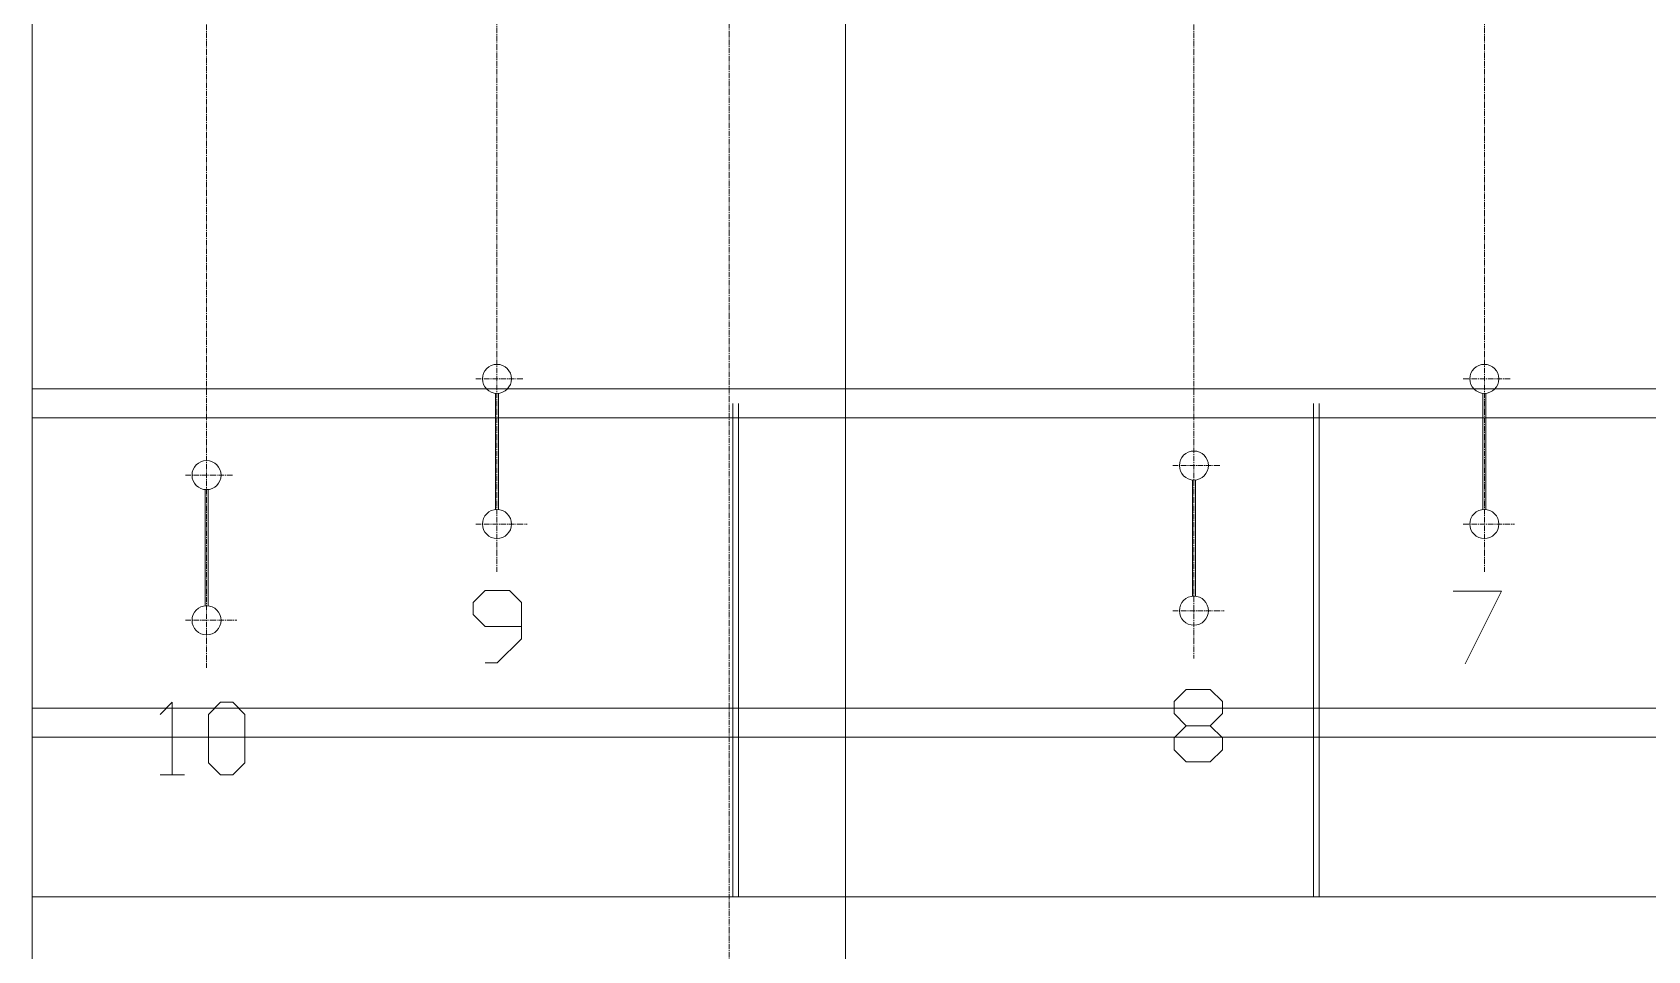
# Model space of a CAD drawing. Header units: millimetres. Extents: x 53635 to 142317, y 101101 to 147193.
# Drawn here: x 70816 to 73597, y 140620 to 142202 of the extents above; entities that cross this region are included whole.
import ezdxf

# ---------------------------------------------------------------- set-up
doc = ezdxf.new("R2010")
doc.units = ezdxf.units.MM
doc.header["$LTSCALE"] = 0.5
doc.header["$MEASUREMENT"] = 0
doc.linetypes.add('AXES2', pattern=[28.575, 19.05, -3.175, 3.175, -3.175])
doc.layers.get('0').update_dxf_attribs({"lineweight": 0})
for name, color, linetype, lineweight in [('AXE', 1, 'AXES2', 0), ('beton', 6, 'Continuous', 0), ('betonfin', 1, 'Continuous', 0), ('FORT', 7, 'Continuous', 0)]:
    doc.layers.add(name, color=color, linetype=linetype, lineweight=lineweight)

msp = doc.modelspace()

# ---------------------------------------------------------------- linework, layer by layer
at = {"linetype": 'ByBlock', "flags": 128}
for points in [[(71595.57, 141115.61), (71616.4, 141115.61), (71658.07, 141157.27), (71658.07, 141219.77), (71637.23, 141240.61), (71595.57, 141240.61), (71574.73, 141219.77), (71574.73, 141198.94), (71595.57, 141178.11), (71658.07, 141178.11)], [(73262.09, 141239.02), (73345.43, 141239.02), (73282.93, 141114.02)], [(72802.44, 140945.04), (72844.11, 140945.04), (72864.94, 140965.88), (72864.94, 140986.71), (72844.11, 141007.54), (72802.44, 141007.54), (72781.61, 141028.38), (72781.61, 141049.21), (72802.44, 141070.04), (72844.11, 141070.04), (72864.94, 141049.21), (72864.94, 141028.38), (72844.11, 141007.54)], [(71140.15, 140922.88), (71160.98, 140922.88), (71181.81, 140943.72), (71181.81, 141027.05), (71160.98, 141047.88), (71140.15, 141047.88), (71119.31, 141027.05), (71119.31, 140943.72), (71140.15, 140922.88)], [(71035.98, 140922.88), (71077.65, 140922.88)]]:
    msp.add_lwpolyline(points, dxfattribs=at)
at = {"linetype": 'ByBlock'}
for points in [[(71056.81, 140922.88), (71056.81, 141047.88), (71035.98, 141027.05)], [(72802.44, 141007.54), (72781.61, 140986.71), (72781.61, 140965.88), (72802.44, 140945.04)]]:
    msp.add_lwpolyline(points, dxfattribs=at)
at = {"layer": 'AXE'}
for p, q in [((71615.89, 143524.13), (71615.89, 141272.7)), ((73315.89, 143524.13), (73315.89, 141272.7)), ((71115.89, 143072.63), (71115.89, 141106.91)), ((72815.89, 143072.63), (72815.89, 141123.45)), ((71579.4, 141604.84), (71661.16, 141604.84)), ((73279.4, 141604.84), (73361.16, 141604.84)), ((72779.4, 141455.6), (72861.16, 141455.6)), ((71079.4, 141439.05), (71161.16, 141439.05)), ((71579.4, 141354.84), (71668.05, 141354.84)), ((73279.4, 141354.84), (73368.05, 141354.84)), ((72779.4, 141205.6), (72868.05, 141205.6)), ((71079.4, 141189.05), (71168.05, 141189.05))]:
    msp.add_line(p, q, dxfattribs=at)
at = {"layer": 'AXE', "color": 1, "linetype": 'AXES2'}
msp.add_line((72015.9, 135293.19), (72015.9, 143117.48), dxfattribs=at)
at = {"layer": 'beton'}
msp.add_line((70815.89, 134442.63), (70815.89, 143992.63), dxfattribs=at)
at = {"layer": 'betonfin'}
for p, q in [((77215.89, 141587.63), (70815.89, 141587.63)), ((72021.77, 141562.63), (72021.77, 140712.63)), ((72031.77, 141562.63), (72031.77, 140712.63)), ((73021.77, 141562.63), (73021.77, 140712.63)), ((73031.77, 141562.63), (73031.77, 140712.63)), ((77215.89, 141537.63), (70815.89, 141537.63)), ((77215.89, 141037.63), (70815.89, 141037.63)), ((77215.89, 140987.63), (70815.89, 140987.63)), ((77215.89, 140712.63), (70815.89, 140712.63))]:
    msp.add_line(p, q, dxfattribs=at)
at = {"layer": 'FORT'}
for p, q in [((72215.9, 142564.26), (72215.89, 135367.63)), ((71613.39, 141579.96), (71613.39, 141379.71)), ((71618.39, 141579.96), (71618.39, 141379.71)), ((73313.39, 141579.96), (73313.39, 141379.71)), ((73318.39, 141579.96), (73318.39, 141379.71)), ((72813.39, 141430.72), (72813.39, 141230.47)), ((72818.39, 141430.72), (72818.39, 141230.47)), ((71113.39, 141414.17), (71113.39, 141213.92)), ((71118.39, 141414.17), (71118.39, 141213.92))]:
    msp.add_line(p, q, dxfattribs=at)
for centre in [(71615.89, 141604.84), (73315.89, 141604.84), (71115.89, 141439.05), (72815.89, 141455.6), (71615.89, 141354.84), (73315.89, 141354.84), (71115.89, 141189.05), (72815.89, 141205.6)]:
    msp.add_circle(centre, 25, dxfattribs=at)

doc.saveas('drawing.dxf')
